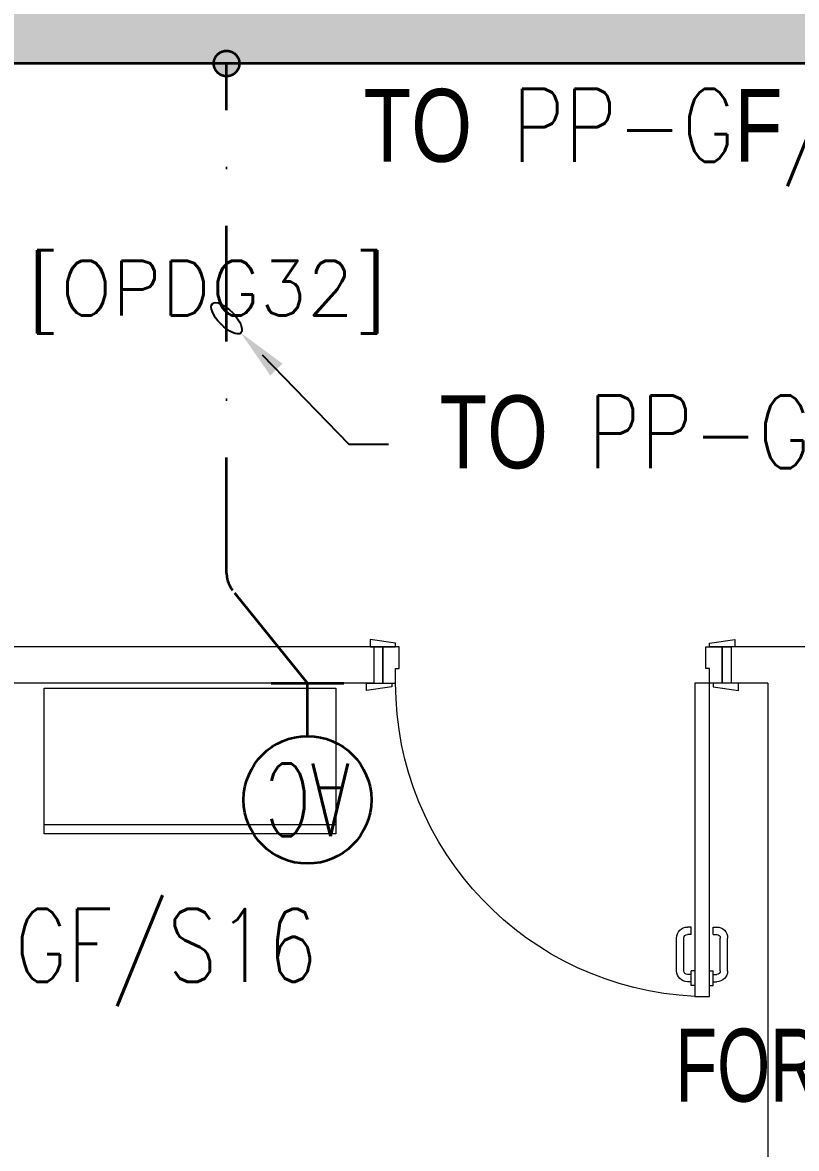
# Model space of a CAD drawing. Header units: inches. Extents: x -12418 to 242017, y -29325 to 19878.
# Drawn here: x 42815 to 44936, y -10124 to -7035 of the extents above; entities that cross this region are included whole.
import ezdxf
from ezdxf import colors
from ezdxf.entities.mleader import LeaderData, LeaderLine
from ezdxf.enums import TextEntityAlignment as Align
from ezdxf.math import Vec2, Vec3

# ---------------------------------------------------------------- set-up
doc = ezdxf.new("R2010")
doc.units = ezdxf.units.IN
doc.header["$LTSCALE"] = 25
doc.header["$MEASUREMENT"] = 0
doc.linetypes.add('DASHDOT', pattern=[25.4, 12.7, -6.35, 0, -6.35])
doc.linetypes.add('HIDDEN', pattern=[9.525, 6.35, -3.175])
doc.layers.get('0').update_dxf_attribs({"color": 8})
for name, color, linetype, lineweight in [('00-Ground Floor$0$72_EGR_BASE_TEXT', 252, 'Continuous', 5), ('00-Ground Floor$0$LOADING', 253, 'Continuous', 5), ('00-Ground Floor$0$Walls', 251, 'Continuous', 5), ('00-Ground Floor$0$Wooden Joinery', 251, 'Continuous', 5), ('E-LITE-CIRC', 6, 'Continuous', 25), ('E-LITE-CLNG-CNDT', 6, 'DASHDOT', 35), ('E-POWR-CIRC-NUMB', 6, 'Continuous', 25), ('E-POWR-CLNG-CNDT', 6, 'DASHDOT', 35), ('E-POWR-FLOR-CNDT', 6, 'HIDDEN', 25), ('E-POWR-TEXT', 6, 'Continuous', 25), ('E-POWR-WALL', 4, 'Continuous', 35), ('T-CABL-TRAY', 60, 'Continuous', 35)]:
    doc.layers.add(name, color=color, linetype=linetype, lineweight=lineweight)
doc.layers.add('E-POWR-IDEN', color=101, linetype='Continuous')
doc.styles.add('00-Ground Floor$0$SIMPLEX', font='SIMPLEX.shx', dxfattribs={"height": 150})
doc.styles.add('DC_Elc_Romans', font='elc_romans.shx', dxfattribs={"width": 0.7})
doc.styles.add('DC_Simplex', font='SIMPLEX.shx', dxfattribs={"width": 0.7})

# ---------------------------------------------------------------- blocks, each defined once
blk = doc.blocks.new('00-Ground Floor$0$A$C72370EFE')
at = {"layer": '00-Ground Floor$0$Wooden Joinery'}
for p, q in [((-0.01, -0.03), (-0.01, -0.07)), ((0, -0.03), (-0.01, -0.03)), ((0.04, -0.03), (0.05, -0.03)), ((0.05, -0.03), (0.05, -0.07)), ((-0.01, -0.04), (-0.02, -0.04)), ((-0.01, -0.06), (-0.02, -0.06)), ((0.05, -0.04), (0.06, -0.04)), ((0.05, -0.06), (0.06, -0.06)), ((-0.05, -0.07), (-0.05, -0.16)), ((-0.03, -0.07), (-0.03, -0.16)), ((0, -0.07), (-0.01, -0.07)), ((0.04, -0.07), (0.05, -0.07)), ((0.07, -0.07), (0.07, -0.16)), ((0.09, -0.07), (0.09, -0.16)), ((-0.01, -0.17), (-0.02, -0.17)), ((-0.01, -0.17), (-0.01, -0.19)), ((0.05, -0.17), (0.06, -0.17)), ((0.05, -0.17), (0.05, -0.19)), ((-0.01, -0.19), (-0.02, -0.19)), ((0.05, -0.19), (0.06, -0.19))]:
    blk.add_line(p, q, dxfattribs=at)
for centre, radius, start, end in [((-0.02, -0.07), 0.03, 90, 180), ((-0.02, -0.07), 0.01, 90, 180), ((0.06, -0.07), 0.03, 0, 90), ((0.06, -0.07), 0.01, 0, 90), ((-0.02, -0.16), 0.03, 180, 270), ((-0.02, -0.16), 0.01, 180, 270), ((0.06, -0.16), 0.01, 270, 0), ((0.06, -0.16), 0.03, 270, 0)]:
    blk.add_arc(centre, radius, start, end, dxfattribs=at)
blk = doc.blocks.new('00-Ground Floor$0$A$C5DAD61B4')
at = {"layer": '00-Ground Floor$0$Wooden Joinery'}
for points in [[(80, 959.1), (80, 969.1), (10, 979.1), (10, 959.1)], [(940, 959.1), (940, 969.1), (1010, 979.1), (1010, 959.1)], [(70, 859.1), (70, 849.1), (0, 839.1), (0, 859.1)], [(120, 859.1), (120, 0), (80, 0), (80, 859.1)], [(950, 859.1), (950, 849.1), (1020, 839.1), (1020, 859.1)]]:
    blk.add_lwpolyline(points, close=True, dxfattribs=at)
for points in [[(45, 859.1), (45, 959.1), (20, 959.1), (20, 859.1), (45, 859.1)], [(45, 859.1), (80, 859.1), (80, 899.1), (90, 899.1), (90, 959.1), (45, 959.1), (45, 859.1)], [(975, 859.1), (940, 859.1), (940, 899.1), (930, 899.1), (930, 959.1), (975, 959.1), (975, 859.1)], [(975, 859.1), (975, 959.1), (1000, 959.1), (1000, 859.1), (975, 859.1)]]:
    blk.add_lwpolyline(points, dxfattribs=at)
blk.add_arc((80, 859.1), 860, 272.666, 0, dxfattribs=at)
at = {"layer": '00-Ground Floor$0$Wooden Joinery', "xscale": 999.9999999998854, "yscale": 999.9999999998854, "zscale": 999.9999999998854, "rotation": 180}
blk.add_blockref('00-Ground Floor$0$A$C72370EFE', (120, 0), dxfattribs=at)
blk = doc.blocks.new('00-Ground Floor$0$GF21027-P')
at = {"layer": '00-Ground Floor$0$LOADING'}
for p, q in [((0.4, 0.4), (-0.4, 0.4)), ((-0.4, 0.4), (-0.4, 0)), ((0.4, 0), (0.4, 0.4)), ((-0.4, 0.025), (0.4, 0.025)), ((-0.4, 0), (0.4, 0))]:
    blk.add_line(p, q, dxfattribs=at)
blk = doc.blocks.new('00-Ground Floor')
at = {"layer": '00-Ground Floor$0$Walls'}
for p, q in [((43777.5, -8747.4, 0), (40897.1, -8747.4, 0)), ((43777.5, -8747.4, 0), (43777.5, -8847.4, 0)), ((45382.9, -8747.4, 0), (44757.5, -8747.4, 0)), ((44757.5, -8747.4, 0), (44757.5, -8847.4, 0)), ((43777.5, -8847.4, 0), (40997.1, -8847.4, 0)), ((44857.5, -8847.4, 0), (44757.5, -8847.4, 0)), ((44857.5, -8847.4, 0), (44857.5, -12867.4, 0))]:
    blk.add_line(p, q, dxfattribs=at)
at = {"layer": '00-Ground Floor$0$LOADING', "color": 1, "xscale": -1000, "yscale": 1000, "zscale": 1000, "rotation": 359.9999999790882}
blk.add_blockref('00-Ground Floor$0$GF21027-P', (43274, -9260.8, 0), dxfattribs=at)
at = {"layer": '00-Ground Floor$0$Wooden Joinery', "xscale": -1}
blk.add_blockref('00-Ground Floor$0$A$C5DAD61B4', (44777.5, -9706.5, 0), dxfattribs=at)
at = {"layer": '00-Ground Floor$0$72_EGR_BASE_TEXT', "insert": (43320.8, -7688.4, 0), "char_height": 150, "attachment_point": 2, "style": '00-Ground Floor$0$SIMPLEX'}
blk.add_mtext('[OPDG32]', dxfattribs=at)
blk = doc.blocks.new('ARR0W')
at = {"color": 45}
blk.add_ellipse((0, 0), major_axis=(0.4, 0), ratio=0.4, dxfattribs=at)
at = {"color": 45, "ltscale": 0.5}
blk.add_solid([(-1.4, 0.167), (-0.4, 0), (-1.4, -0.167)], dxfattribs=at)
blk = doc.blocks.new('*U34')
for p, q in [((-1, 0), (1, 0)), ((0, -1.45), (0, 0))]:
    blk.add_line(p, q)
blk.add_circle((0, -3.2), 1.75)
at = {"layer": 'E-POWR-CIRC-NUMB', "style": 'DC_Simplex', "width": 0.7, "flags": 8}
blk.add_attdef('CIRCUIT', (3.364, 5.671), '', height=2, rotation=360, dxfattribs=at)
at = {"layer": 'E-POWR-IDEN', "style": 'DC_Simplex', "width": 0.7, "flags": 8}
blk.add_attdef('TYPE', text='', height=2, rotation=180, dxfattribs=at).set_placement((0, -3.2), align=Align.MIDDLE_CENTER)
blk = doc.blocks.new('*U47')
at = {"lineweight": 0}
h = blk.add_hatch(dxfattribs=at)
h.set_pattern_fill('HEX', color=253, scale=8, angle=90, style=0)
h.set_pattern_definition([(90, (5e-10, 4813.436), (-43.99409, 2e-12), [25.4, -50.8]), (210, (5e-10, 4813.436), (21.99705, -38.1), [25.4, -50.8]), (150, (5e-10, 4838.836), (-21.99705, -38.1), [25.4, -50.8])])
h.paths.add_polyline_path([(0, -8633.4), (150, -8633.4), (150, 0), (0, 0)])
at = {"color": 0}
blk.add_line((150, 0), (150, -8633.4), dxfattribs=at)
blk = doc.blocks.new('A$C767e6835')
at = {"layer": 'T-CABL-TRAY', "linetype": 'Continuous', "rotation": 270}
blk.add_blockref('*U47', (26383.4, -4150), dxfattribs=at)

msp = doc.modelspace()

# ---------------------------------------------------------------- hatches: boundary and pattern name
at = {"layer": 'E-POWR-CLNG-CNDT'}
h = msp.add_hatch(color=256, dxfattribs=at)
h.dxf.hatch_style = 1
h.paths.add_polyline_path([(43339.1, -7147.4, 1), (43409.1, -7147.4, 1)])

# ---------------------------------------------------------------- linework, layer by layer
at = {"layer": 'E-POWR-CLNG-CNDT', "elevation": 0}
msp.add_lwpolyline([(43595.9, -8847.4), (43390.7, -8592.3, -0.170973), (43374.1, -8545.3), (43374.1, -7147.4)], format="xyb", dxfattribs=at)
at = {"layer": 'E-POWR-CLNG-CNDT'}
msp.add_circle((43374.1, -7147.4, 0), 35, dxfattribs=at)

# ---------------------------------------------------------------- block references
at = {"layer": 'E-LITE-CLNG-CNDT'}
msp.add_blockref('00-Ground Floor', (0, 0), dxfattribs=at)
at = {"layer": 'E-POWR-FLOR-CNDT'}
msp.add_blockref('A$C767e6835', (20099.5, -2847.4, 0), dxfattribs=at)
at = {"layer": 'E-POWR-WALL', "xscale": 100, "yscale": 100, "zscale": 100}
msp.add_blockref('*U34', (43595.9, -8847.4, 0), dxfattribs=at).add_auto_attribs({'TYPE': 'AC'})

# ---------------------------------------------------------------- leaders
at = {"layer": 'E-LITE-CIRC'}
ml = msp.add_multileader_mtext('Standard', dxfattribs=at)
ml.set_content('{\\Fdc_el_romans|c0;\\W0.8;TO\\Fromans|c0; \\Fsimplex|c0;PP-G\\Fdc_el_romans|c0;F\\Fsimplex|c0;/M28}', color=256, style='DC_Simplex')
ml.set_leader_properties()
ml.set_arrow_properties(name='ARR0W')
ml.build(insert=Vec2(0, 0))
ml.multileader.update_dxf_attribs({"dogleg_length": 200, "arrow_head_size": 140, "scale": 100})
ctx = ml.context
ctx.base_point, ctx.scale, ctx.char_height, ctx.arrow_head_size, ctx.landing_gap_size, ctx.plane_origin, ctx.plane_x_axis, ctx.plane_y_axis = Vec3(43457.7, -7350.3, 0), 100, 200, 140, 140, Vec3(54413.3, -14586.6, 0), Vec3(1, 0.000001, 0), Vec3(-0.000001, 1, 0)
ctx.text_align_type = 2
notes = []
notes.append((ctx, [(1, (1, 1, 0), (45736, -7350.3, 0), (-1, -0.000001, 0), 108.8, [(0, [(46302.9, -7932.7, 0)], 0, [])])]))
ctx.mtext.insert, ctx.mtext.text_direction, ctx.mtext.rotation, ctx.mtext.alignment, ctx.mtext.flow_direction = Vec3(45487.2, -7217, 0), Vec3(1, 0.000001, 0), 0.000001, 3, 5
ml = msp.add_multileader_mtext('Standard', dxfattribs=at)
ml.set_content('{\\Fdc_el_romans|c0;\\W0.8;TO\\Fromans|c0; \\Fsimplex|c0;PP-G\\Fdc_el_romans|c0;F\\Fsimplex|c0;/M27}', color=256, style='DC_Simplex')
ml.set_leader_properties()
ml.set_arrow_properties(name='ARR0W')
ml.build(insert=Vec2(0, 0))
ml.multileader.update_dxf_attribs({"dogleg_length": 200, "arrow_head_size": 140, "scale": 100})
ctx = ml.context
ctx.base_point, ctx.scale, ctx.char_height, ctx.arrow_head_size, ctx.landing_gap_size, ctx.plane_origin, ctx.plane_x_axis, ctx.plane_y_axis = Vec3(43817.8, -8191.2, 0), 100, 200, 140, 140, Vec3(51747.6, -14444.2, 0), Vec3(1, 0.000001, 0), Vec3(-0.000001, 1, 0)
notes.append((ctx, [(0, (1, 1, 0), (43709, -8191.2, 0), (1, 0.000001, 0), 108.8, [(0, [(43374.1, -7846.3, 0)], 0, [])])]))
ctx.mtext.insert, ctx.mtext.text_direction, ctx.mtext.rotation, ctx.mtext.flow_direction = Vec3(43957.8, -8057.8, 0), Vec3(1, 0.000001, 0), 0.000001, 5
ml = msp.add_multileader_mtext('Standard', dxfattribs=at)
ml.set_content('{\\Fdc_el_romans|c0;\\W0.8;TO\\Fromans|c0; \\Fsimplex|c0;UPP-GF/S16}', color=256, style='DC_Simplex')
ml.set_leader_properties()
ml.set_arrow_properties(name='ARR0W')
ml.build(insert=Vec2(0, 0))
ml.multileader.update_dxf_attribs({"dogleg_length": 200, "arrow_head_size": 140, "scale": 100})
ctx = ml.context
ctx.base_point, ctx.scale, ctx.char_height, ctx.arrow_head_size, ctx.landing_gap_size, ctx.plane_origin, ctx.plane_x_axis, ctx.plane_y_axis = Vec3(41629.5, -9600, 0), 100, 200, 140, 140, Vec3(54124.7, -14751.6, 0), Vec3(1, 0.000001, 0), Vec3(-0.000001, 1, 0)
notes.append((ctx, [(0, (1, 1, 0), (41520.7, -9600, 0), (1, 0.000001, 0), 108.8, [(0, [(41072.9, -9244.5, 0)], 0, [])])]))
ctx.mtext.insert, ctx.mtext.text_direction, ctx.mtext.rotation, ctx.mtext.flow_direction = Vec3(41769.5, -9466.7, 0), Vec3(1, 0.000001, 0), 0.000001, 5
at = {"layer": 'E-POWR-TEXT'}
ml = msp.add_multileader_mtext('Standard', dxfattribs=at)
ml.set_content('FOR WATER HEATER ', color=256, style='DC_Elc_Romans')
ml.set_leader_properties(color=45)
ml.build(insert=Vec2(0, 0))
ml.multileader.update_dxf_attribs({"dogleg_length": 2, "arrow_head_size": 200, "scale": 100})
ctx = ml.context
ctx.base_point, ctx.scale, ctx.char_height, ctx.arrow_head_size, ctx.landing_gap_size, ctx.plane_origin = Vec3(44225.5, -9895.2), 100, 200, 200, 200, Vec3(41877.8, -9785.7)
ctx.text_align_type = 2
notes.append((ctx, [(1, (1, 1, 0), (46823.5, -9895.2), (-1, 0), 84.7, [(0, [(47140.9, -8188.9)], 0, [])])]))
ctx.mtext.insert, ctx.mtext.alignment, ctx.mtext.flow_direction = Vec3(46538.8, -9795.2), 3, 5
for ctx, leaders in notes:
    for number, flags, end, landing, length, lines in leaders:
        leader = LeaderData()
        leader.index, (leader.has_last_leader_line, leader.has_dogleg_vector, leader.attachment_direction) = number, flags
        leader.last_leader_point, leader.dogleg_vector, leader.dogleg_length = Vec3(end), Vec3(landing), length
        for number, points, colour, breaks in lines:
            line = LeaderLine()
            line.index, line.vertices, line.color, line.breaks = number, Vec3.list(points), colors.encode_raw_color(colour), breaks
            leader.lines.append(line)
        ctx.leaders.append(leader)

doc.saveas('drawing.dxf')
